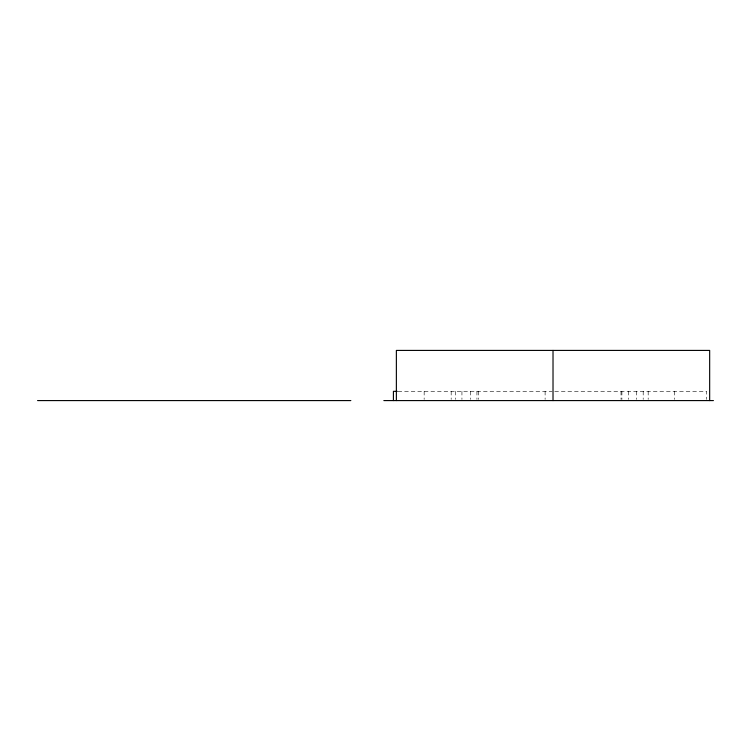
<?xml version="1.0" encoding="UTF-8"?>
<svg xmlns="http://www.w3.org/2000/svg" width="751" height="751" viewBox="0 0 751 751"><rect width="100%" height="100%" fill="white"/><g stroke="black" fill="none" stroke-linecap="round" stroke-linejoin="round"><path stroke-width="0.56" stroke-dasharray="3.75 2.82" d="M398.039 391.337L552.069 391.337M554.764 391.337L706.71 391.337L706.719 399.429M674.68 391.337L674.68 399.429M648.179 391.337L648.179 399.429M643.194 391.337L643.194 399.429M636.66 391.337L636.66 399.429M628.427 391.337L628.427 399.429M621.894 391.337L621.894 399.429M621.021 391.337L621.021 399.429M545.113 391.337L545.113 399.429M478.406 391.337L478.406 399.429M476.941 391.337L476.941 399.429M470.408 391.337L470.408 399.429M461.94 391.337L461.94 399.429M455.406 391.337L455.406 399.429M451.173 391.337L451.173 399.429M424.155 391.337L424.155 399.429"/><path stroke-width="1.13" d="M397.26 391.337L393.421 391.337L393.411 400.583M37.55 400.583L350.848 400.583M383.836 400.583L713.441 400.583M709.667 400.583L709.667 350.417L396.368 350.417L396.368 400.583M553.018 350.417L553.018 400.583"/></g></svg>
